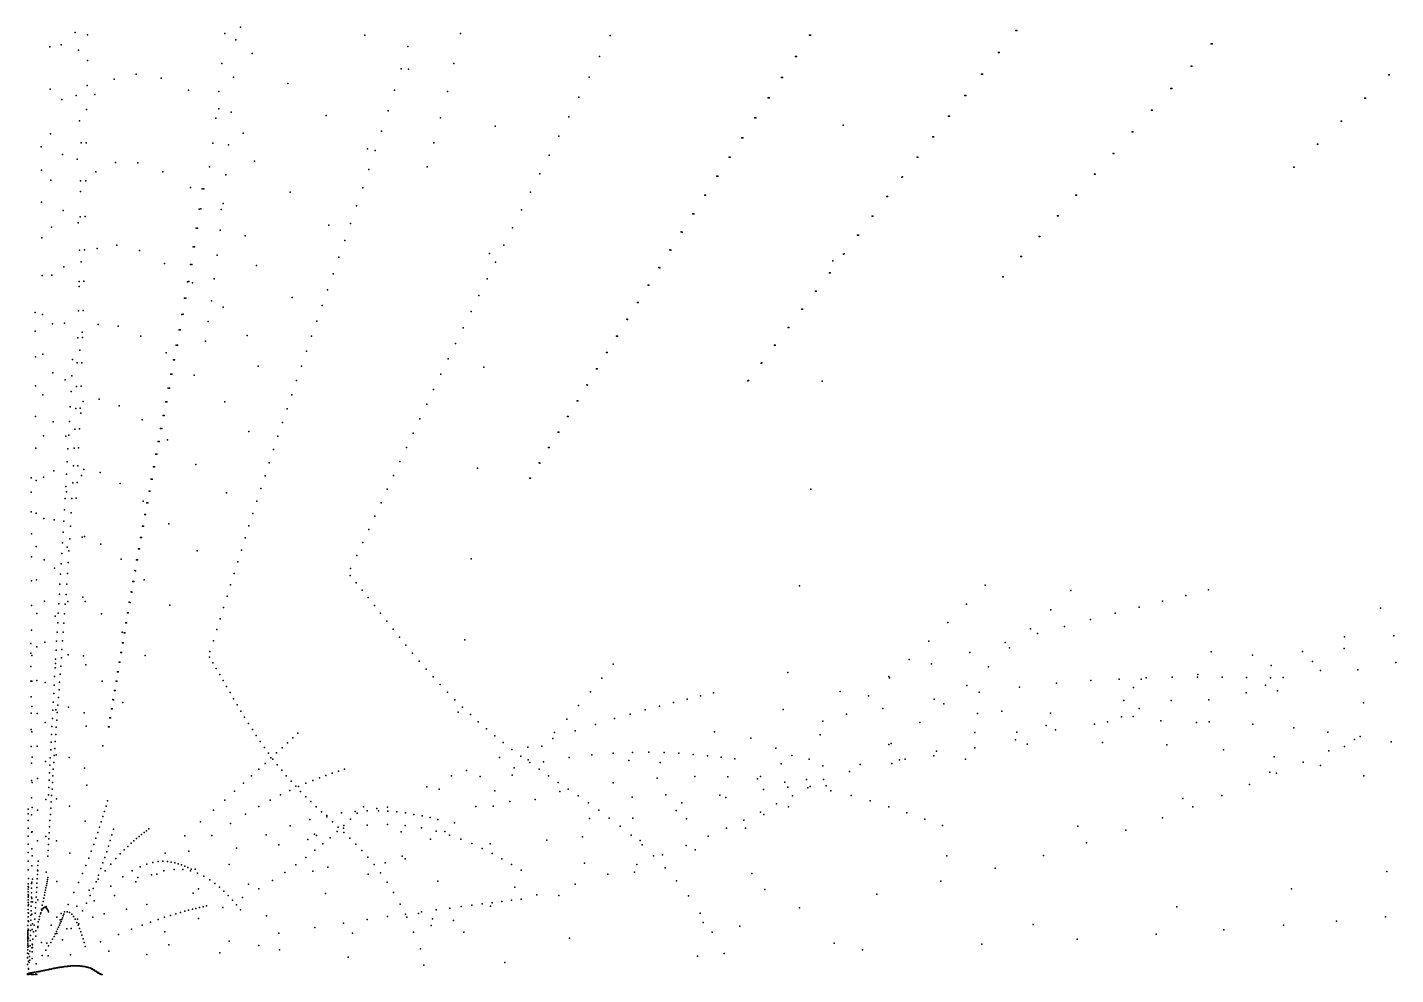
# Model space of a CAD drawing. Extents: x 0 to 4.6, y -1.66 to 1.66.
# Drawn here: x 0 to 0.1435, y 0 to 0.0994 of the extents above; entities that cross this region are included whole.
import ezdxf

# ---------------------------------------------------------------- set-up
doc = ezdxf.new("R2010")
doc.units = 0
doc.layers.get('0').update_dxf_attribs({"linetype": 'CONTINUOUS'})

msp = doc.modelspace()

# ---------------------------------------------------------------- linework, layer by layer
at = {"color": 2}
for p in [(0.02237, 0.09943, 12.756), (0.1037, 0.09908, 51.956), (0.10379, 0.09908, 51.956), (0.00503, 0.09888, 6.456), (0.00632, 0.09865, 21.156), (0.02071, 0.09878, 30.256), (0.02188, 0.09811, 26.056), (0.0354, 0.09859, 14.856), (0.04544, 0.09879, 30.256), (0.06114, 0.09857, 41.456), (0.08205, 0.0986, 47.056), (0.08216, 0.0986, 47.056), (0.1242, 0.0977, 56.856), (0.12428, 0.09771, 56.856), (0.00234, 0.09738, 2.956), (0.00355, 0.09758, 5.056), (0.00537, 0.09703, 7.856), (0.02357, 0.09668, 13.456), (0.03992, 0.09742, 35.856), (0.06003, 0.09637, 42.156), (0.08057, 0.09638, 47.756), (0.08067, 0.09637, 47.756), (0.10187, 0.09677, 52.656), (0.10196, 0.09677, 52.656), (0.0063, 0.09595, 21.856), (0.0204, 0.09563, 30.956), (0.03922, 0.09508, 36.556), (0.03998, 0.09503, 15.556), (0.04475, 0.09564, 30.956), (0.12207, 0.09535, 57.556), (0.12215, 0.09535, 57.556), (0.00626, 0.09333, 22.556), (0.0091, 0.09398, 9.956), (0.01142, 0.0945, 10.656), (0.01402, 0.09408, 11.356), (0.02164, 0.0942, 26.756), (0.02733, 0.09355, 14.156), (0.05894, 0.09421, 42.856), (0.07912, 0.09418, 48.456), (0.07922, 0.09418, 48.456), (0.1001, 0.09452, 53.356), (0.10019, 0.09452, 53.356), (0.14281, 0.09444, 61.756), (0.14286, 0.09445, 61.756), (0.00238, 0.09293, 3.656), (0.00363, 0.09187, 5.756), (0.00513, 0.09226, 7.156), (0.00708, 0.09239, 9.256), (0.01691, 0.09282, 12.056), (0.02008, 0.09268, 31.656), (0.03853, 0.09283, 37.256), (0.04406, 0.09269, 31.656), (0.05786, 0.09209, 43.556), (0.0777, 0.09204, 49.156), (0.0778, 0.09204, 49.156), (0.09835, 0.09229, 54.056), (0.09844, 0.09229, 54.056), (0.11997, 0.09301, 58.256), (0.12005, 0.09301, 58.256), (0.1403, 0.09199, 62.456), (0.14036, 0.092, 62.456), (0.00622, 0.09079, 23.256), (0.02009, 0.09086, 12.756), (0.02138, 0.09053, 27.456), (0.03784, 0.09065, 37.956), (0.11793, 0.09072, 58.956), (0.118, 0.09072, 58.956), (0.00547, 0.08962, 8.556), (0.01976, 0.08991, 32.356), (0.03136, 0.09017, 14.856), (0.04335, 0.08992, 32.356), (0.04908, 0.08907, 26.756), (0.0568, 0.09002, 44.256), (0.07632, 0.08993, 49.856), (0.07641, 0.08993, 49.856), (0.08559, 0.08917, 27.456), (0.09664, 0.09009, 54.756), (0.09673, 0.0901, 54.756), (0.13781, 0.08957, 63.156), (0.13787, 0.08957, 63.156), (0.00242, 0.08824, 4.356), (0.02263, 0.08833, 13.456), (0.03716, 0.08854, 38.656), (0.05577, 0.088, 44.956), (0.07495, 0.08784, 50.556), (0.07505, 0.08784, 50.556), (0.09498, 0.08794, 55.456), (0.09506, 0.08795, 55.456), (0.1159, 0.08845, 59.656), (0.11597, 0.08845, 59.656), (0.00146, 0.08688), (0.00146, 0.08688, 0.375), (0.00146, 0.08688, 0.75), (0.00146, 0.08688, 1.125), (0.00146, 0.08688, 1.5), (0.00564, 0.08729, 23.956), (0.00618, 0.0873, 23.956), (0.01944, 0.08728, 33.056), (0.0211, 0.08711, 28.156), (0.03567, 0.08667, 15.556), (0.03649, 0.0865, 39.356), (0.04265, 0.08729, 33.056), (0.1139, 0.0862, 60.356), (0.11397, 0.0862, 60.356), (0.13533, 0.08715, 63.856), (0.13538, 0.08716, 63.856), (0.0037, 0.08608, 6.456), (0.00523, 0.08558, 7.856), (0.00925, 0.08523, 10.656), (0.01159, 0.08519, 11.356), (0.01911, 0.08478, 33.756), (0.02381, 0.08537, 14.156), (0.04194, 0.08479, 33.756), (0.05475, 0.08601, 45.656), (0.07363, 0.08581, 51.256), (0.07373, 0.0858, 51.256), (0.09334, 0.08581, 56.156), (0.09342, 0.08581, 56.156), (0.13285, 0.08475, 64.556), (0.1329, 0.08476, 64.556), (0.00147, 0.08444, 2.256), (0.00247, 0.08339, 5.056), (0.00559, 0.0833, 24.656), (0.00613, 0.08331, 24.656), (0.00719, 0.08427, 9.956), (0.01421, 0.08427, 12.056), (0.02082, 0.08393, 28.856), (0.03583, 0.08451, 40.056), (0.05376, 0.08405, 46.356), (0.07233, 0.0838, 51.956), (0.07243, 0.08379, 51.956), (0.09173, 0.08371, 56.856), (0.09182, 0.08372, 56.856), (0.11194, 0.084, 61.056), (0.11201, 0.084, 61.056), (0.00557, 0.0822, 9.256), (0.01712, 0.0826, 12.756), (0.01835, 0.08246, 34.456), (0.0185, 0.08246, 34.456), (0.02757, 0.08211, 14.856), (0.03518, 0.08258, 40.756), (0.05279, 0.08214, 47.056), (0.0015, 0.08109, 2.956), (0.02053, 0.08094, 29.556), (0.03453, 0.08069, 41.456), (0.07106, 0.08181, 52.656), (0.07115, 0.0818, 52.656), (0.09016, 0.08166, 57.556), (0.09024, 0.08166, 57.556), (0.10999, 0.08181, 61.756), (0.11006, 0.08181, 61.756), (0.00377, 0.08022, 7.156), (0.00554, 0.07955, 25.356), (0.00607, 0.07957, 25.356), (0.01804, 0.08036, 35.156), (0.01818, 0.08037, 35.156), (0.02032, 0.08031, 13.456), (0.05184, 0.08026, 47.756), (0.06982, 0.07987, 53.356), (0.06991, 0.07986, 53.356), (0.08861, 0.07961, 58.256), (0.08869, 0.07962, 58.256), (0.10806, 0.07964, 62.456), (0.10813, 0.07964, 62.456), (0.00252, 0.07844, 5.756), (0.00532, 0.0789, 8.556), (0.01772, 0.07834, 35.856), (0.01786, 0.07835, 35.856), (0.02023, 0.07814, 30.256), (0.02286, 0.07754, 14.156), (0.03161, 0.07868, 15.556), (0.03391, 0.07885, 42.156), (0.0509, 0.0784, 48.456), (0.0686, 0.07795, 54.056), (0.06869, 0.07794, 54.056), (0.0871, 0.07761, 58.956), (0.08718, 0.07762, 58.956), (0.00152, 0.07734, 3.656), (0.00731, 0.07621, 10.656), (0.00939, 0.07658, 11.356), (0.01741, 0.07639, 36.556), (0.01755, 0.0764, 36.556), (0.03329, 0.07705, 42.856), (0.04999, 0.07658, 49.156), (0.10614, 0.07749, 63.156), (0.10621, 0.07749, 63.156), (0.00548, 0.07604, 26.056), (0.00566, 0.0748, 9.956), (0.006, 0.07606, 26.056), (0.01175, 0.07602, 12.056), (0.01439, 0.07465, 12.756), (0.01992, 0.0755, 30.956), (0.03268, 0.07529, 43.556), (0.04849, 0.0757, 27.456), (0.0491, 0.07479, 49.856), (0.06741, 0.07606, 54.756), (0.0675, 0.07605, 54.756), (0.0845, 0.07492, 28.156), (0.0856, 0.07563, 59.656), (0.08568, 0.07564, 59.656), (0.10423, 0.07536, 63.856), (0.10429, 0.07536, 63.856), (0.00155, 0.07338, 4.356), (0.00257, 0.07341, 6.456), (0.00384, 0.07429, 7.856), (0.0171, 0.07453, 37.256), (0.01724, 0.07453, 37.256), (0.02403, 0.07442, 14.856), (0.03208, 0.07357, 44.256), (0.06625, 0.07421, 55.456), (0.06634, 0.0742, 55.456), (0.08413, 0.07367, 60.356), (0.0842, 0.07367, 60.356), (0.10232, 0.07324, 64.556), (0.10238, 0.07324, 64.556), (0.00542, 0.07276, 26.756), (0.00542, 0.07222, 9.256), (0.00594, 0.07278, 26.756), (0.0168, 0.07273, 37.956), (0.01693, 0.07274, 37.956), (0.01732, 0.07262, 13.456), (0.01961, 0.07303, 31.656), (0.0315, 0.07188, 44.956), (0.04822, 0.07302, 50.556), (0.06511, 0.07237, 56.156), (0.06519, 0.07236, 56.156), (0.0165, 0.07099, 38.656), (0.01663, 0.07099, 38.656), (0.0193, 0.07073, 32.356), (0.02779, 0.07108, 15.556), (0.04737, 0.07129, 51.256), (0.06399, 0.07056, 56.856), (0.06407, 0.07055, 56.856), (0.08268, 0.07174, 61.056), (0.08275, 0.07175, 61.056), (0.00082, 0.06951), (0.00082, 0.06951, 0.375), (0.00082, 0.06951, 0.75), (0.00082, 0.06951, 1.125), (0.00082, 0.06951, 1.5), (0.00158, 0.06929, 5.056), (0.00535, 0.06968, 27.456), (0.00586, 0.06971, 27.456), (0.0162, 0.0693, 39.356), (0.01633, 0.06931, 39.356), (0.02053, 0.07005, 14.156), (0.03093, 0.07023, 45.656), (0.04654, 0.06959, 51.956), (0.08124, 0.06983, 61.756), (0.08131, 0.06983, 61.756), (0.00083, 0.06754, 2.256), (0.00262, 0.06832, 7.156), (0.00391, 0.06837, 8.556), (0.00742, 0.06824, 11.356), (0.00952, 0.06806, 12.056), (0.01591, 0.06767, 40.056), (0.01603, 0.06767, 40.056), (0.01898, 0.06855, 33.056), (0.03036, 0.06859, 46.356), (0.04572, 0.0679, 52.656), (0.06289, 0.06879, 57.556), (0.06297, 0.06878, 57.556), (0.07981, 0.06793, 62.456), (0.07988, 0.06794, 62.456), (0.00529, 0.06683, 28.156), (0.00575, 0.06744, 10.656), (0.00579, 0.06686, 28.156), (0.0119, 0.06702, 12.756), (0.01562, 0.06608, 40.756), (0.01574, 0.06608, 40.756), (0.01867, 0.06649, 33.756), (0.02307, 0.06709, 14.856), (0.02982, 0.067, 47.056), (0.04492, 0.06625, 53.356), (0.06181, 0.06703, 58.256), (0.06189, 0.06701, 58.256), (0.07839, 0.06606, 63.156), (0.07846, 0.06606, 63.156), (0.00084, 0.06483, 2.956), (0.00161, 0.06511, 5.756), (0.00551, 0.06555, 9.956), (0.01456, 0.06526, 13.456), (0.02928, 0.06543, 47.756), (0.04414, 0.06462, 54.056), (0.06075, 0.0653, 58.956), (0.06083, 0.06529, 58.956), (0.00267, 0.06317, 7.856), (0.00474, 0.06457, 34.456), (0.00522, 0.0642, 28.856), (0.00571, 0.06422, 28.856), (0.01533, 0.06453, 41.456), (0.01545, 0.06453, 41.456), (0.02421, 0.06386, 15.556), (0.02875, 0.06388, 48.456), (0.04787, 0.06376, 28.156), (0.05971, 0.06359, 59.656), (0.05979, 0.06358, 59.656), (0.07698, 0.06419, 63.856), (0.07705, 0.0642, 63.856), (0.00086, 0.06179, 3.656), (0.00398, 0.06244, 9.256), (0.00466, 0.06284, 35.156), (0.00514, 0.06173, 29.556), (0.00563, 0.06176, 29.556), (0.01505, 0.06302, 42.156), (0.01517, 0.06303, 42.156), (0.0175, 0.06292, 14.156), (0.02824, 0.06236, 49.156), (0.04337, 0.06301, 54.756), (0.05868, 0.0619, 60.356), (0.05876, 0.06188, 60.356), (0.07557, 0.06234, 64.556), (0.07564, 0.06235, 64.556), (0.08336, 0.06229, 28.856), (0.00164, 0.06086, 6.456), (0.00458, 0.06119, 35.856), (0.00752, 0.06039, 12.056), (0.01478, 0.06155, 42.856), (0.0149, 0.06155, 42.856), (0.02773, 0.06087, 49.856), (0.04262, 0.06143, 55.456), (0.0045, 0.0596, 36.556), (0.00507, 0.05942, 30.256), (0.00555, 0.05945, 30.256), (0.0056, 0.05893, 10.656), (0.00584, 0.06017, 11.356), (0.00964, 0.0597, 12.756), (0.01451, 0.06011, 43.556), (0.01462, 0.06011, 43.556), (0.02072, 0.06012, 14.856), (0.02724, 0.05939, 50.556), (0.04189, 0.05987, 56.156), (0.05767, 0.06024, 61.056), (0.05774, 0.06022, 61.056), (0.00087, 0.05858, 4.356), (0.00272, 0.05803, 8.556), (0.00442, 0.05807, 37.256), (0.01203, 0.05823, 13.456), (0.01424, 0.05869, 44.256), (0.01436, 0.0587, 44.256), (0.02676, 0.05795, 51.256), (0.04117, 0.05833, 56.856), (0.05667, 0.05858, 61.756), (0.05674, 0.05857, 61.756), (0.00168, 0.05656, 7.156), (0.00405, 0.05653, 9.956), (0.00434, 0.05661, 37.956), (0.00499, 0.05726, 30.956), (0.00547, 0.05729, 30.956), (0.01398, 0.05731, 44.956), (0.0141, 0.05731, 44.956), (0.01471, 0.05613, 14.156), (0.02325, 0.05702, 15.556), (0.02628, 0.05652, 51.956), (0.04046, 0.05682, 57.556), (0.05567, 0.05695, 62.456), (0.05574, 0.05693, 62.456), (0.00089, 0.05526, 5.056), (0.00426, 0.0552, 38.656), (0.00491, 0.05525, 31.656), (0.00538, 0.05528, 31.656), (0.01348, 0.05462, 46.356), (0.01359, 0.05462, 46.356), (0.01373, 0.05595, 45.656), (0.01384, 0.05595, 45.656), (0.02582, 0.05511, 52.656), (0.03977, 0.05532, 58.256), (0.05468, 0.05533, 63.156), (0.05475, 0.05532, 63.156), (0.00419, 0.05384, 39.356), (0.00483, 0.05339, 32.356), (0.00529, 0.05342, 32.356), (0.01324, 0.05331, 47.056), (0.01334, 0.05331, 47.056), (0.01766, 0.05353, 14.856), (0.02537, 0.05373, 53.356), (0.03909, 0.05385, 58.956), (0.04723, 0.05317, 28.856), (0.0537, 0.05372, 63.856), (0.05377, 0.0537, 63.856), (0.0004, 0.05214), (0.0004, 0.05214, 0.375), (0.0004, 0.05214, 0.75), (0.0004, 0.05214, 1.125), (0.0004, 0.05214, 1.5), (0.00091, 0.05188, 5.756), (0.00171, 0.05222, 7.856), (0.00276, 0.05288, 9.256), (0.00411, 0.05252, 40.056), (0.00568, 0.05238, 11.356), (0.00592, 0.05301, 12.056), (0.00762, 0.05269, 12.756), (0.013, 0.05202, 47.756), (0.0131, 0.05202, 47.756), (0.02493, 0.05237, 54.056), (0.03842, 0.05239, 59.656), (0.05271, 0.05212, 64.556), (0.05278, 0.05211, 64.556), (0.0004, 0.05064, 2.256), (0.00404, 0.05124, 40.756), (0.00411, 0.05067, 10.656), (0.00476, 0.05163, 33.056), (0.00521, 0.05166, 33.056), (0.00975, 0.05154, 13.456), (0.01276, 0.05075, 48.456), (0.01286, 0.05075, 48.456), (0.02088, 0.05056, 15.556), (0.0245, 0.05102, 54.756), (0.03775, 0.05095, 60.356), (0.08219, 0.05095, 29.556), (0.00396, 0.04999, 41.456), (0.00468, 0.04997, 33.756), (0.00512, 0.05, 33.756), (0.01216, 0.0497, 14.156), (0.01254, 0.04951, 49.156), (0.01264, 0.04951, 49.156), (0.02407, 0.0497, 55.456), (0.0371, 0.04953, 61.056), (0.00041, 0.04858, 2.956), (0.00092, 0.04844, 6.456), (0.00174, 0.04788, 8.556), (0.00281, 0.04775, 9.956), (0.00382, 0.0476, 42.856), (0.00389, 0.04878, 42.156), (0.0046, 0.04846, 34.456), (0.01231, 0.04828, 49.856), (0.01241, 0.04828, 49.856), (0.02366, 0.04839, 56.156), (0.03646, 0.04812, 61.756), (0.00042, 0.04627, 3.656), (0.00375, 0.04644, 43.556), (0.00452, 0.04707, 35.156), (0.00576, 0.04593, 12.056), (0.00599, 0.046, 12.756), (0.01209, 0.04706, 50.556), (0.01219, 0.04706, 50.556), (0.01484, 0.0473, 14.856), (0.02325, 0.0471, 56.856), (0.03582, 0.04673, 62.456), (0.00094, 0.04495, 7.156), (0.00368, 0.04531, 44.256), (0.00417, 0.04486, 11.356), (0.00444, 0.04574, 35.856), (0.0077, 0.04518, 13.456), (0.01167, 0.0447, 51.956), (0.01176, 0.0447, 51.956), (0.01188, 0.04588, 51.256), (0.01197, 0.04588, 51.256), (0.02246, 0.04457, 58.256), (0.02285, 0.04583, 57.556), (0.03518, 0.04535, 63.156), (0.00042, 0.04384, 4.356), (0.00177, 0.04353, 9.256), (0.00355, 0.04311, 45.656), (0.00361, 0.0442, 44.956), (0.00428, 0.04326, 37.256), (0.00436, 0.04447, 36.556), (0.00985, 0.04361, 14.156), (0.01146, 0.04354, 52.656), (0.01155, 0.04354, 52.656), (0.0178, 0.04448, 15.556), (0.02208, 0.04334, 58.956), (0.03455, 0.04398, 63.856), (0.04656, 0.04366, 29.556), (0.00286, 0.04266, 10.656), (0.00348, 0.04203, 46.356), (0.00421, 0.0421, 37.956), (0.01126, 0.04241, 53.356), (0.01135, 0.0424, 53.356), (0.0217, 0.04212, 59.656), (0.03386, 0.04189, 64.556), (0.03391, 0.04262, 64.556), (0.00043, 0.04132, 5.056), (0.00096, 0.04143, 7.856), (0.00342, 0.04098, 47.056), (0.00413, 0.04099, 38.656), (0.01107, 0.04128, 54.056), (0.01116, 0.04127, 54.056), (0.01227, 0.04144, 14.856), (0.02132, 0.0409, 60.356), (0.0345, 0.04114, 63.856), (0.03513, 0.04035, 63.156), (0.08099, 0.0408, 30.256), (0.10046, 0.04088, 65.256), (0.10947, 0.04031, 65.256), (0.1239, 0.04039, 65.256), (0.0018, 0.0392, 9.956), (0.0033, 0.03893, 48.456), (0.00336, 0.03995, 47.756), (0.00398, 0.03888, 40.056), (0.00406, 0.03991, 39.356), (0.00423, 0.03915, 12.056), (0.00583, 0.03962, 12.756), (0.00606, 0.03915, 13.456), (0.01069, 0.03908, 55.456), (0.01077, 0.03907, 55.456), (0.01088, 0.04017, 54.756), (0.01096, 0.04016, 54.756), (0.01496, 0.03879, 15.556), (0.02096, 0.03972, 61.056), (0.03576, 0.03957, 62.456), (0.0364, 0.03876, 61.756), (0.09853, 0.0389, 65.956), (0.11909, 0.0392, 66.656), (0.12151, 0.0398, 65.956), (0.00044, 0.03875, 5.756), (0.00098, 0.03792, 8.556), (0.0029, 0.03762, 11.356), (0.00324, 0.03793, 49.156), (0.00391, 0.03788, 40.756), (0.00778, 0.03788, 14.156), (0.0105, 0.03799, 56.156), (0.01059, 0.03799, 56.156), (0.02023, 0.03736, 62.456), (0.02059, 0.03853, 61.756), (0.03705, 0.03793, 61.056), (0.10736, 0.03829, 65.956), (0.11411, 0.03794, 68.056), (0.11663, 0.03858, 67.356), (0.14194, 0.03845, 75.756), (0.00045, 0.03614, 6.456), (0.00313, 0.03596, 50.556), (0.00318, 0.03694, 49.856), (0.00377, 0.03596, 42.156), (0.00384, 0.0369, 41.456), (0.00994, 0.03594, 14.856), (0.01032, 0.03693, 56.856), (0.0104, 0.03692, 56.856), (0.01987, 0.03621, 63.156), (0.0377, 0.0371, 60.356), (0.03836, 0.03627, 59.656), (0.09657, 0.03695, 66.656), (0.10523, 0.03628, 66.656), (0.10881, 0.03655, 69.456), (0.11152, 0.03727, 68.756), (0.00036, 0.03476), (0.00036, 0.03476, 0.375), (0.00036, 0.03476, 0.75), (0.00036, 0.03476, 1.125), (0.00036, 0.03476, 1.5), (0.00183, 0.0349, 10.656), (0.00307, 0.035, 51.256), (0.0037, 0.03504, 42.856), (0.00997, 0.03484, 58.256), (0.01005, 0.03483, 58.256), (0.01015, 0.03588, 57.556), (0.01023, 0.03587, 57.556), (0.01951, 0.03505, 63.856), (0.03903, 0.03543, 58.956), (0.03971, 0.03459, 58.256), (0.04588, 0.03514, 30.256), (0.09457, 0.03501, 67.356), (0.10256, 0.03485, 70.956), (0.10598, 0.03579, 70.156), (0.13818, 0.03547, 74.156), (0.14336, 0.03557, 76.556), (0.00037, 0.03375, 2.256), (0.00046, 0.03349, 7.156), (0.001, 0.0344, 9.256), (0.00296, 0.03311, 52.656), (0.00302, 0.03405, 51.956), (0.00357, 0.03325, 44.256), (0.00363, 0.03413, 43.556), (0.00429, 0.03355, 12.756), (0.0059, 0.03345, 13.456), (0.0098, 0.03382, 58.956), (0.00988, 0.03381, 58.956), (0.01236, 0.03349, 15.556), (0.0191, 0.03331, 64.556), (0.01915, 0.03391, 64.556), (0.0404, 0.03374, 57.556), (0.09252, 0.03308, 68.056), (0.09888, 0.0338, 71.756), (0.10304, 0.0343, 67.356), (0.1242, 0.03389, 76.556), (0.12851, 0.03354, 74.956), (0.13375, 0.03391, 76.556), (0.13815, 0.03423, 77.356), (0.00037, 0.03236, 2.956), (0.00291, 0.03219, 53.356), (0.00294, 0.03266, 12.056), (0.0035, 0.03239, 44.956), (0.00613, 0.0325, 14.156), (0.00947, 0.0318, 60.356), (0.00954, 0.03179, 60.356), (0.00963, 0.0328, 59.656), (0.00971, 0.0328, 59.656), (0.01946, 0.03274, 63.856), (0.01982, 0.03213, 63.156), (0.04111, 0.03291, 56.856), (0.04182, 0.03208, 56.156), (0.06144, 0.03258, 65.256), (0.07976, 0.03173, 30.956), (0.09485, 0.03263, 72.556), (0.10082, 0.03232, 68.056), (0.13048, 0.03244, 77.356), (0.1348, 0.03286, 77.356), (0.13565, 0.03193, 78.156), (0.13956, 0.03198, 78.156), (0.14354, 0.03277, 78.156), (0.00038, 0.0308, 3.656), (0.00047, 0.03082, 7.856), (0.00101, 0.03089, 9.956), (0.00186, 0.03065, 11.356), (0.00281, 0.03038, 54.756), (0.00286, 0.03128, 54.056), (0.00338, 0.0307, 46.356), (0.00344, 0.03154, 45.656), (0.00785, 0.03082, 14.856), (0.0093, 0.03082, 61.056), (0.00938, 0.03081, 61.056), (0.02018, 0.03152, 62.456), (0.02054, 0.03089, 61.756), (0.0209, 0.03025, 61.056), (0.04256, 0.03125, 55.456), (0.04331, 0.03045, 54.756), (0.06025, 0.03113, 65.956), (0.09037, 0.03129, 73.356), (0.09043, 0.03116, 68.756), (0.09854, 0.03036, 68.756), (0.10407, 0.03018, 71.756), (0.10795, 0.03058, 70.956), (0.11155, 0.03086, 70.156), (0.11452, 0.03103, 69.456), (0.11683, 0.03102, 75.756), (0.11738, 0.03115, 68.756), (0.1201, 0.03121, 68.056), (0.12275, 0.03124, 67.356), (0.12277, 0.03149, 77.356), (0.12535, 0.03123, 66.656), (0.12789, 0.0312, 65.956), (0.12988, 0.03038, 78.156), (0.1304, 0.03114, 65.256), (0.13175, 0.03118, 78.156), (0.00039, 0.02916, 4.356), (0.00276, 0.0295, 55.456), (0.00326, 0.02908, 47.756), (0.00332, 0.02988, 47.056), (0.00898, 0.02887, 62.456), (0.00905, 0.02886, 62.456), (0.00914, 0.02983, 61.756), (0.00921, 0.02983, 61.756), (0.02127, 0.02961, 60.356), (0.02164, 0.02896, 59.656), (0.04407, 0.02964, 54.056), (0.04485, 0.02884, 53.356), (0.05906, 0.02969, 66.656), (0.0692, 0.02892, 66.656), (0.0706, 0.02926, 65.956), (0.07199, 0.02958, 65.256), (0.08526, 0.02971, 74.156), (0.08823, 0.02925, 69.456), (0.09512, 0.02892, 73.356), (0.09984, 0.02965, 72.556), (0.11503, 0.02878, 77.356), (0.11603, 0.03013, 77.356), (0.12, 0.02876, 78.156), (0.12395, 0.02884, 78.156), (0.12786, 0.02957, 78.156), (0.13116, 0.02978, 75.756), (0.0004, 0.02746, 5.056), (0.00048, 0.02815, 8.556), (0.00103, 0.02741, 10.656), (0.00267, 0.02775, 56.856), (0.00271, 0.02861, 56.156), (0.00298, 0.02781, 12.756), (0.00314, 0.0275, 49.156), (0.0032, 0.02828, 48.456), (0.00433, 0.02809, 13.456), (0.00596, 0.02747, 14.156), (0.00882, 0.02791, 63.156), (0.00889, 0.0279, 63.156), (0.01002, 0.02857, 15.556), (0.02202, 0.02831, 58.956), (0.0224, 0.02767, 58.256), (0.04519, 0.02754, 30.956), (0.04565, 0.02807, 52.656), (0.04647, 0.02729, 51.956), (0.05783, 0.02825, 67.356), (0.06322, 0.02735, 69.456), (0.0648, 0.02779, 68.756), (0.0663, 0.02819, 68.056), (0.06777, 0.02856, 67.356), (0.07929, 0.02782, 74.956), (0.08593, 0.02734, 70.156), (0.08974, 0.02794, 74.156), (0.09614, 0.02841, 69.456), (0.09966, 0.02742, 77.356), (0.10223, 0.02764, 76.556), (0.10732, 0.02743, 77.356), (0.11662, 0.02794, 78.156), (0.14017, 0.02853, 75.756), (0.00188, 0.02647, 12.056), (0.00258, 0.02605, 58.256), (0.00262, 0.0269, 57.556), (0.00303, 0.02596, 50.556), (0.00308, 0.02672, 49.856), (0.00618, 0.02607, 14.856), (0.0085, 0.02601, 64.556), (0.00857, 0.026, 64.556), (0.00866, 0.02696, 63.856), (0.00873, 0.02695, 63.856), (0.02279, 0.02701, 57.556), (0.02319, 0.02637, 56.856), (0.0473, 0.02654, 51.256), (0.05658, 0.02682, 68.056), (0.05959, 0.02627, 70.956), (0.06158, 0.02687, 70.156), (0.08346, 0.02662, 74.956), (0.09364, 0.02646, 70.156), (0.10689, 0.02616, 74.156), (0.11196, 0.02629, 78.156), (0.1133, 0.02654, 73.356), (0.11477, 0.02706, 76.556), (0.11601, 0.02711, 78.156), (0.11892, 0.02664, 72.556), (0.12265, 0.02648, 76.556), (0.12396, 0.02654, 71.756), (0.12857, 0.02628, 70.956), (0.13286, 0.02589, 70.156), (0.0004, 0.02573, 5.756), (0.00048, 0.02548, 9.256), (0.00253, 0.02522, 58.956), (0.00292, 0.02446, 51.956), (0.00298, 0.0252, 51.256), (0.0236, 0.02573, 56.156), (0.02401, 0.02509, 55.456), (0.02443, 0.02447, 54.756), (0.02784, 0.02485, 65.956), (0.02839, 0.02535, 65.256), (0.04815, 0.02579, 50.556), (0.04903, 0.02505, 49.856), (0.05512, 0.0248, 72.556), (0.0553, 0.0254, 68.756), (0.05745, 0.02559, 71.756), (0.07209, 0.02547, 75.756), (0.07588, 0.02481, 75.756), (0.08316, 0.02516, 70.956), (0.09941, 0.02541, 74.956), (0.10366, 0.02463, 78.156), (0.1038, 0.02546, 78.156), (0.10784, 0.02569, 78.156), (0.13641, 0.02546, 69.456), (0.13921, 0.02469, 65.256), (0.13981, 0.02498, 68.756), (0.14305, 0.02443, 68.056), (0.00041, 0.02396, 6.456), (0.00104, 0.02397, 11.356), (0.00245, 0.02358, 60.356), (0.00249, 0.02439, 59.656), (0.00282, 0.023, 53.356), (0.00287, 0.02372, 52.656), (0.00301, 0.02307, 13.456), (0.00792, 0.02403, 15.556), (0.02486, 0.02384, 54.056), (0.0253, 0.02323, 53.356), (0.02615, 0.02328, 68.056), (0.02672, 0.02382, 67.356), (0.02729, 0.02434, 66.656), (0.04992, 0.02435, 49.156), (0.05082, 0.02363, 48.456), (0.05251, 0.02388, 73.356), (0.05396, 0.02398, 69.456), (0.05923, 0.02308, 71.756), (0.06144, 0.02325, 70.956), (0.06348, 0.02333, 70.156), (0.06518, 0.02334, 69.456), (0.06681, 0.02331, 68.756), (0.06835, 0.02323, 68.056), (0.06986, 0.02312, 67.356), (0.07134, 0.02298, 66.656), (0.07852, 0.02377, 31.656), (0.08018, 0.02299, 71.756), (0.09038, 0.02414, 75.756), (0.09062, 0.02425, 70.956), (0.09508, 0.02297, 78.156), (0.09537, 0.02347, 75.756), (0.09941, 0.0238, 78.156), (0.10489, 0.0242, 74.956), (0.11279, 0.02436, 74.156), (0.11955, 0.02413, 73.356), (0.12548, 0.02361, 72.556), (0.13653, 0.02349, 65.956), (0.13816, 0.02394, 73.356), (0.00042, 0.02218, 7.156), (0.00049, 0.02281, 9.956), (0.0019, 0.02238, 12.756), (0.00236, 0.02197, 61.756), (0.0024, 0.02277, 61.056), (0.00272, 0.02157, 54.756), (0.00277, 0.02228, 54.056), (0.00438, 0.02279, 14.156), (0.00601, 0.02168, 14.856), (0.02428, 0.02158, 70.156), (0.02493, 0.02217, 69.456), (0.02555, 0.02274, 68.756), (0.02575, 0.02263, 52.656), (0.02621, 0.02203, 51.956), (0.03328, 0.02158, 65.256), (0.04954, 0.02278, 74.156), (0.05108, 0.0217, 74.156), (0.05176, 0.02293, 47.756), (0.05255, 0.02256, 70.156), (0.05271, 0.02225, 47.056), (0.05368, 0.02155, 46.356), (0.05414, 0.02235, 73.356), (0.05682, 0.02279, 72.556), (0.06308, 0.02246, 76.556), (0.06639, 0.02228, 76.556), (0.07279, 0.02282, 65.956), (0.07422, 0.02264, 65.256), (0.07908, 0.02211, 76.556), (0.08203, 0.02263, 77.356), (0.08345, 0.02193, 76.556), (0.08736, 0.02204, 71.756), (0.0907, 0.02215, 78.156), (0.0915, 0.02253, 78.156), (0.09209, 0.02263, 77.356), (0.09842, 0.02263, 77.356), (0.1308, 0.02286, 71.756), (0.13382, 0.0223, 66.656), (0.13567, 0.02194, 70.956), (0.00043, 0.02037, 7.856), (0.0005, 0.02017, 10.656), (0.00106, 0.02058, 12.056), (0.00228, 0.02041, 63.156), (0.00232, 0.02118, 62.456), (0.00263, 0.02017, 56.156), (0.00268, 0.02087, 55.456), (0.0235, 0.02086, 70.956), (0.02669, 0.02145, 51.256), (0.02716, 0.02088, 50.556), (0.02766, 0.02031, 49.856), (0.02995, 0.02039, 68.756), (0.03065, 0.02065, 68.056), (0.03132, 0.02091, 67.356), (0.03199, 0.02114, 66.656), (0.03264, 0.02137, 65.956), (0.04449, 0.02086, 31.656), (0.04607, 0.02142, 74.956), (0.0475, 0.02078, 74.956), (0.05086, 0.02093, 70.956), (0.05467, 0.02087, 45.656), (0.05569, 0.02018, 44.956), (0.06144, 0.02014, 74.956), (0.06606, 0.02062, 74.156), (0.07002, 0.0208, 73.356), (0.07349, 0.02076, 72.556), (0.07661, 0.02055, 71.756), (0.07691, 0.0208, 72.556), (0.07946, 0.02021, 70.956), (0.08175, 0.02049, 78.156), (0.0835, 0.02048, 65.256), (0.08625, 0.02132, 78.156), (0.13035, 0.02126, 74.156), (0.13104, 0.02113, 67.356), (0.14019, 0.02088, 70.156), (0.0022, 0.01886, 64.556), (0.00224, 0.01963, 63.856), (0.00254, 0.01881, 57.556), (0.00259, 0.01948, 56.856), (0.00623, 0.01988, 15.556), (0.02173, 0.01926, 72.556), (0.02266, 0.02009, 71.756), (0.02656, 0.01886, 71.756), (0.02755, 0.01934, 70.956), (0.02816, 0.01977, 49.156), (0.02846, 0.01976, 70.156), (0.02867, 0.01922, 48.456), (0.0292, 0.01868, 47.756), (0.02922, 0.02009, 69.456), (0.04189, 0.0197, 75.756), (0.04319, 0.01946, 75.756), (0.04903, 0.01929, 71.756), (0.05586, 0.01922, 75.756), (0.05672, 0.01948, 44.256), (0.05777, 0.01876, 43.556), (0.06696, 0.01886, 77.356), (0.07264, 0.01885, 78.156), (0.07721, 0.01942, 78.156), (0.07976, 0.01967, 78.156), (0.08027, 0.01877, 66.656), (0.08189, 0.01962, 65.956), (0.08211, 0.01976, 70.156), (0.08381, 0.01983, 72.556), (0.0843, 0.0193, 69.456), (0.08641, 0.0188, 68.756), (0.12531, 0.01879, 68.756), (0.12821, 0.01995, 68.056), (0.00009, 0.01738), (0.00009, 0.01738, 0.375), (0.00009, 0.01738, 0.75), (0.00009, 0.01738, 1.125), (0.00009, 0.01738, 1.5), (0.00043, 0.01857, 8.556), (0.00051, 0.01756, 11.356), (0.00107, 0.01726, 12.756), (0.00193, 0.01838, 13.456), (0.00246, 0.01747, 58.956), (0.0025, 0.01814, 58.256), (0.00304, 0.01847, 14.156), (0.00442, 0.01767, 14.856), (0.00825, 0.01769, 65.956), (0.00841, 0.01824, 65.256), (0.01954, 0.01728, 74.156), (0.02071, 0.01833, 73.356), (0.02427, 0.01765, 73.356), (0.02548, 0.01831, 72.556), (0.02974, 0.01816, 47.056), (0.03028, 0.01763, 46.356), (0.03527, 0.01762, 65.256), (0.03665, 0.01745, 76.556), (0.03779, 0.01757, 76.556), (0.04704, 0.01764, 72.556), (0.04888, 0.01769, 76.556), (0.05062, 0.01817, 77.356), (0.05328, 0.0184, 77.356), (0.05885, 0.01802, 42.856), (0.05994, 0.01725, 42.156), (0.06346, 0.01863, 77.356), (0.06866, 0.01803, 78.156), (0.07328, 0.0186, 73.356), (0.0786, 0.01792, 67.356), (0.07985, 0.01761, 73.356), (0.08841, 0.01823, 68.056), (0.09036, 0.01763, 67.356), (0.12122, 0.01848, 74.956), (0.12226, 0.01763, 69.456), (0.00009, 0.01687, 2.256), (0.00009, 0.01617, 2.956), (0.00044, 0.01677, 9.256), (0.00237, 0.01617, 60.356), (0.00241, 0.01682, 59.656), (0.00606, 0.01612, 15.556), (0.00775, 0.01604, 68.056), (0.00792, 0.0166, 67.356), (0.00808, 0.01714, 66.656), (0.01817, 0.01605, 74.956), (0.0213, 0.01587, 74.956), (0.0229, 0.01686, 74.156), (0.02964, 0.01627, 74.156), (0.03084, 0.0171, 45.656), (0.03141, 0.0167, 73.356), (0.03142, 0.01657, 44.956), (0.032, 0.01604, 44.256), (0.03297, 0.01698, 72.556), (0.03391, 0.01631, 66.656), (0.03437, 0.01714, 71.756), (0.03459, 0.01696, 65.956), (0.03565, 0.01721, 70.956), (0.03684, 0.01721, 70.156), (0.03782, 0.01716, 69.456), (0.03877, 0.01708, 68.756), (0.03967, 0.01697, 68.056), (0.04054, 0.01682, 67.356), (0.0414, 0.01667, 66.656), (0.04224, 0.01649, 65.956), (0.04307, 0.01629, 65.256), (0.04481, 0.01595, 73.356), (0.05897, 0.0164, 78.156), (0.06105, 0.01644, 41.456), (0.0635, 0.01641, 78.156), (0.06807, 0.01722, 78.156), (0.06914, 0.01636, 74.156), (0.07516, 0.01623, 68.756), (0.0769, 0.01707, 68.056), (0.07727, 0.0168, 32.356), (0.09227, 0.01699, 66.656), (0.09415, 0.01633, 65.956), (0.11908, 0.01647, 70.156), (0.0001, 0.01538, 3.656), (0.0001, 0.01455, 4.356), (0.00045, 0.01497, 9.956), (0.00051, 0.01499, 12.056), (0.00195, 0.0145, 14.156), (0.00229, 0.0149, 61.756), (0.00233, 0.01553, 61.056), (0.00739, 0.01492, 69.456), (0.00757, 0.01549, 68.756), (0.00885, 0.01467, 65.956), (0.00903, 0.01527, 65.256), (0.01173, 0.01451, 68.056), (0.01199, 0.01472, 67.356), (0.01224, 0.01492, 66.656), (0.01249, 0.01511, 65.956), (0.01273, 0.0153, 65.256), (0.01652, 0.01458, 75.756), (0.01936, 0.01462, 75.756), (0.02506, 0.01467, 75.756), (0.02756, 0.01562, 74.956), (0.03013, 0.01474, 75.756), (0.03032, 0.01459, 77.356), (0.03175, 0.01437, 68.756), (0.03249, 0.01502, 68.056), (0.03259, 0.01549, 43.556), (0.03315, 0.01537, 74.956), (0.0332, 0.01567, 67.356), (0.0332, 0.01493, 42.856), (0.03564, 0.01568, 74.156), (0.03778, 0.01575, 73.356), (0.03922, 0.01498, 77.356), (0.03965, 0.01564, 72.556), (0.04133, 0.01541, 71.756), (0.04287, 0.01507, 70.956), (0.04378, 0.01501, 32.356), (0.0443, 0.01464, 70.156), (0.05823, 0.01446, 78.156), (0.06219, 0.01557, 40.756), (0.06334, 0.01463, 40.056), (0.07143, 0.01453, 70.156), (0.07333, 0.01538, 69.456), (0.07534, 0.01537, 74.156), (0.09599, 0.01564, 65.256), (0.11021, 0.01557, 75.756), (0.11524, 0.01515, 70.956), (0.0001, 0.01369, 5.056), (0.00046, 0.01319, 10.656), (0.00108, 0.01403, 13.456), (0.00217, 0.01303, 63.856), (0.00221, 0.01365, 63.156), (0.00225, 0.01427, 62.456), (0.00307, 0.01403, 14.856), (0.00671, 0.01297, 71.756), (0.00696, 0.01367, 70.956), (0.00719, 0.01434, 70.156), (0.0085, 0.01349, 67.356), (0.00868, 0.01408, 66.656), (0.01016, 0.01309, 71.756), (0.01054, 0.01346, 70.956), (0.01089, 0.01379, 70.156), (0.01118, 0.01405, 69.456), (0.01146, 0.01429, 68.756), (0.01694, 0.01297, 76.556), (0.02193, 0.01329, 76.556), (0.02637, 0.01361, 76.556), (0.02941, 0.01419, 77.356), (0.03017, 0.01306, 70.156), (0.03098, 0.01372, 69.456), (0.03382, 0.01433, 42.156), (0.03444, 0.01371, 41.456), (0.03508, 0.01304, 40.756), (0.04228, 0.01423, 74.156), (0.04548, 0.01422, 69.456), (0.04662, 0.01376, 68.756), (0.0477, 0.01325, 68.056), (0.04854, 0.01374, 78.156), (0.05449, 0.0141, 78.156), (0.06429, 0.01407, 74.956), (0.06451, 0.01362, 39.356), (0.06912, 0.01355, 70.956), (0.07006, 0.01309, 74.956), (0.1111, 0.01383, 71.756), (0.0001, 0.01281, 5.756), (0.0001, 0.01192, 6.456), (0.00052, 0.01247, 12.756), (0.00112, 0.01191, 65.256), (0.00213, 0.01243, 64.556), (0.00445, 0.01275, 15.556), (0.00644, 0.01223, 72.556), (0.00793, 0.01172, 69.456), (0.00813, 0.01231, 68.756), (0.00832, 0.0129, 68.056), (0.00876, 0.01161, 74.156), (0.00929, 0.01219, 73.356), (0.00975, 0.01268, 72.556), (0.01253, 0.01161, 73.356), (0.01315, 0.01178, 72.556), (0.01371, 0.01187, 71.756), (0.01422, 0.0119, 70.956), (0.01445, 0.01274, 76.556), (0.01469, 0.01187, 70.156), (0.01509, 0.01182, 69.456), (0.01546, 0.01174, 68.756), (0.01582, 0.01164, 68.056), (0.01617, 0.01152, 67.356), (0.02116, 0.01157, 77.356), (0.02815, 0.01152, 71.756), (0.0292, 0.01229, 70.956), (0.03573, 0.01232, 40.056), (0.03639, 0.01155, 39.356), (0.03755, 0.01172, 78.156), (0.03932, 0.01243, 74.956), (0.03962, 0.01215, 78.156), (0.04875, 0.01271, 67.356), (0.04978, 0.01215, 66.656), (0.05079, 0.01156, 65.956), (0.05846, 0.01169, 75.756), (0.06393, 0.01157, 72.556), (0.06569, 0.01248, 38.656), (0.06664, 0.01257, 71.756), (0.09644, 0.01246, 76.556), (0.10658, 0.01251, 72.556), (0.0001, 0.01101, 7.156), (0.00011, 0.0101, 7.856), (0.00046, 0.01142, 11.356), (0.00103, 0.01005, 68.056), (0.00106, 0.01051, 67.356), (0.00108, 0.01098, 66.656), (0.0011, 0.01144, 65.956), (0.0011, 0.01089, 14.156), (0.00196, 0.01076, 14.856), (0.00216, 0.01021, 65.256), (0.00579, 0.01061, 74.156), (0.00613, 0.01145, 73.356), (0.00747, 0.01044, 70.956), (0.00772, 0.01113, 70.156), (0.00815, 0.0109, 74.956), (0.01, 0.01025, 75.756), (0.01099, 0.01089, 74.956), (0.0116, 0.01021, 77.356), (0.01182, 0.01132, 74.156), (0.01302, 0.01049, 75.756), (0.01359, 0.01056, 77.356), (0.01432, 0.01088, 74.956), (0.0154, 0.01104, 74.156), (0.01632, 0.01102, 73.356), (0.01651, 0.01139, 66.656), (0.01685, 0.01124, 65.956), (0.01713, 0.01088, 72.556), (0.01718, 0.01108, 65.256), (0.0176, 0.01107, 77.356), (0.01786, 0.01064, 71.756), (0.01852, 0.01032, 70.956), (0.02701, 0.01072, 72.556), (0.02995, 0.01087, 78.156), (0.03152, 0.01129, 78.156), (0.03575, 0.01054, 75.756), (0.03706, 0.01067, 38.656), (0.05179, 0.01095, 65.256), (0.06091, 0.01054, 73.356), (0.0637, 0.01075, 75.756), (0.06689, 0.01122, 37.956), (0.07601, 0.0106, 33.056), (0.10154, 0.01117, 73.356), (0.1426, 0.01084, 74.156), (0.00009, 0.00898, 66.656), (0.00009, 0.0087, 67.356), (0.0001, 0.00953, 65.256), (0.0001, 0.00926, 65.956), (0.00011, 0.00919, 8.556), (0.00044, 0.00908, 65.956), (0.00045, 0.00957, 65.256), (0.00047, 0.00969, 12.056), (0.00053, 0.01002, 13.456), (0.00096, 0.00866, 70.156), (0.00099, 0.00913, 69.456), (0.00101, 0.00959, 68.756), (0.00184, 0.00863, 70.156), (0.00189, 0.00888, 69.456), (0.00194, 0.00912, 68.756), (0.00199, 0.00934, 68.056), (0.00203, 0.00957, 67.356), (0.00207, 0.00979, 66.656), (0.00211, 0.01, 65.956), (0.00309, 0.00976, 15.556), (0.00489, 0.00862, 75.756), (0.00538, 0.00968, 74.956), (0.00648, 0.00886, 76.556), (0.00691, 0.00903, 72.556), (0.00721, 0.00974, 71.756), (0.00741, 0.01001, 75.756), (0.00875, 0.00929, 76.556), (0.01139, 0.00974, 76.556), (0.01794, 0.00901, 78.156), (0.01914, 0.00995, 70.156), (0.01965, 0.00958, 69.456), (0.02014, 0.00918, 68.756), (0.02061, 0.00875, 68.056), (0.02321, 0.00948, 78.156), (0.02427, 0.00902, 74.156), (0.02573, 0.00989, 73.356), (0.03774, 0.0097, 37.956), (0.03842, 0.00863, 37.256), (0.04306, 0.0098, 33.056), (0.05115, 0.00919, 76.556), (0.05747, 0.00948, 74.156), (0.06811, 0.00984, 37.256), (0.07738, 0.00894, 77.356), (0.09581, 0.00982, 74.156), (0.13261, 0.00899, 74.956), (0.00008, 0.00756, 70.156), (0.00008, 0.00721, 70.956), (0.00009, 0.00842, 68.056), (0.00009, 0.00814, 68.756), (0.00009, 0.00785, 69.456), (0.00011, 0.00828, 9.256), (0.00011, 0.00737, 9.956), (0.00041, 0.00765, 68.056), (0.00042, 0.00812, 67.356), (0.00043, 0.0086, 66.656), (0.00048, 0.00799, 12.756), (0.00053, 0.00764, 14.156), (0.0009, 0.00757, 71.756), (0.00093, 0.00812, 70.956), (0.00111, 0.00786, 14.856), (0.00157, 0.0073, 73.356), (0.00165, 0.00768, 72.556), (0.00172, 0.00802, 71.756), (0.00179, 0.00834, 70.956), (0.00428, 0.00737, 76.556), (0.0052, 0.00719, 77.356), (0.00621, 0.00752, 74.156), (0.00659, 0.00829, 73.356), (0.00702, 0.00775, 77.356), (0.00914, 0.00832, 77.356), (0.01252, 0.00736, 78.156), (0.0174, 0.00855, 78.156), (0.01879, 0.00721, 65.256), (0.02106, 0.00829, 67.356), (0.02151, 0.00782, 66.656), (0.02194, 0.00733, 65.956), (0.02257, 0.00808, 74.956), (0.03128, 0.0085, 76.556), (0.03912, 0.00741, 36.556), (0.04663, 0.00729, 68.756), (0.04771, 0.00742, 68.056), (0.04876, 0.00755, 67.356), (0.04979, 0.00768, 66.656), (0.0508, 0.0078, 65.956), (0.0518, 0.00792, 65.256), (0.05344, 0.00836, 74.956), (0.05574, 0.00831, 76.556), (0.06934, 0.00826, 36.556), (0.0891, 0.00843, 74.956), (0.00007, 0.00608, 73.356), (0.00008, 0.00685, 71.756), (0.00008, 0.00648, 72.556), (0.00011, 0.00646, 10.656), (0.00038, 0.00624, 70.156), (0.00039, 0.00671, 69.456), (0.0004, 0.00718, 68.756), (0.00048, 0.00634, 13.456), (0.00077, 0.00584, 74.156), (0.00082, 0.00644, 73.356), (0.00086, 0.00702, 72.556), (0.00125, 0.00578, 75.756), (0.00129, 0.00609, 75.756), (0.00138, 0.00637, 74.956), (0.00142, 0.00648, 74.956), (0.00148, 0.00687, 74.156), (0.00152, 0.00674, 74.156), (0.00161, 0.00691, 73.356), (0.00169, 0.00701, 72.556), (0.00177, 0.00706, 71.756), (0.00183, 0.00708, 70.956), (0.00189, 0.00707, 70.156), (0.00194, 0.00704, 69.456), (0.00198, 0.00716, 15.556), (0.00199, 0.00699, 68.756), (0.00204, 0.00693, 68.056), (0.00208, 0.00686, 67.356), (0.00213, 0.00678, 66.656), (0.00217, 0.0067, 65.956), (0.00221, 0.0066, 65.256), (0.00309, 0.00602, 76.556), (0.00344, 0.00576, 77.356), (0.00354, 0.00642, 75.756), (0.00361, 0.00578, 67.356), (0.00368, 0.00597, 66.656), (0.00376, 0.00616, 65.956), (0.00383, 0.00635, 65.256), (0.00389, 0.00659, 74.956), (0.00418, 0.00661, 74.156), (0.00443, 0.00651, 73.356), (0.00465, 0.00634, 72.556), (0.00485, 0.0061, 71.756), (0.00503, 0.00582, 70.956), (0.00525, 0.00582, 75.756), (0.00578, 0.00671, 74.956), (0.00686, 0.00603, 78.156), (0.00804, 0.00638, 78.156), (0.01041, 0.00686, 78.156), (0.01371, 0.00579, 73.356), (0.01439, 0.00602, 72.556), (0.015, 0.00621, 71.756), (0.01556, 0.00638, 70.956), (0.01608, 0.00653, 70.156), (0.01651, 0.00665, 69.456), (0.01692, 0.00676, 68.756), (0.01731, 0.00686, 68.056), (0.01769, 0.00695, 67.356), (0.01796, 0.0059, 76.556), (0.01807, 0.00704, 66.656), (0.01843, 0.00713, 65.956), (0.02052, 0.00706, 75.756), (0.02237, 0.00682, 65.256), (0.0251, 0.00616, 77.356), (0.03565, 0.00578, 74.156), (0.03778, 0.00609, 73.356), (0.03966, 0.00636, 72.556), (0.03982, 0.00602, 35.856), (0.04104, 0.00643, 77.356), (0.04134, 0.00659, 71.756), (0.04251, 0.00587, 76.556), (0.04288, 0.0068, 70.956), (0.04431, 0.00699, 70.156), (0.04549, 0.00714, 69.456), (0.04859, 0.00718, 75.756), (0.07058, 0.00647, 35.856), (0.081, 0.007, 75.756), (0.12057, 0.00713, 75.756), (0.14246, 0.00607, 70.956), (0.00006, 0.00516, 74.956), (0.00006, 0.0046, 75.756), (0.00006, 0.00455, 66.656), (0.00006, 0.00444, 67.356), (0.00006, 0.00432, 68.056), (0.00007, 0.00564, 74.156), (0.00007, 0.00476, 65.256), (0.00007, 0.00465, 65.956), (0.00012, 0.00557, 11.356), (0.00012, 0.0047, 12.056), (0.00034, 0.00465, 72.556), (0.00036, 0.00518, 71.756), (0.00037, 0.00571, 70.956), (0.00049, 0.00473, 14.156), (0.00054, 0.00534, 14.856), (0.00065, 0.00451, 75.756), (0.00072, 0.0052, 74.956), (0.0009, 0.00461, 77.356), (0.0011, 0.00504, 76.556), (0.00111, 0.00495, 15.556), (0.00113, 0.00553, 76.556), (0.00248, 0.0052, 77.356), (0.00306, 0.00453, 71.756), (0.00308, 0.00432, 78.156), (0.00317, 0.00477, 70.956), (0.00328, 0.005, 70.156), (0.00337, 0.0052, 69.456), (0.00345, 0.0054, 68.756), (0.00353, 0.00559, 68.056), (0.00415, 0.00482, 78.156), (0.0046, 0.00483, 76.556), (0.0052, 0.00549, 70.156), (0.00534, 0.00518, 69.456), (0.00541, 0.00532, 78.156), (0.00547, 0.00485, 68.756), (0.0056, 0.0045, 68.056), (0.01094, 0.00477, 75.756), (0.01203, 0.00519, 74.956), (0.01293, 0.00552, 74.156), (0.01441, 0.00449, 77.356), (0.02637, 0.00436, 76.556), (0.03014, 0.00495, 75.756), (0.03315, 0.00541, 74.956), (0.03411, 0.00434, 77.356), (0.04052, 0.00446, 35.156), (0.04235, 0.00516, 33.756), (0.04472, 0.00568, 77.356), (0.04579, 0.00447, 78.156), (0.07088, 0.00549, 76.556), (0.07183, 0.00446, 35.156), (0.07475, 0.00508, 33.756), (0.1055, 0.00525, 76.556), (0.12553, 0.00472, 73.356), (0.13176, 0.00518, 72.556), (0.13734, 0.00563, 71.756), (0.00004, 0.00309, 77.356), (0.00004, 0.00288, 74.956), (0.00005, 0.00395, 76.556), (0.00005, 0.00382, 70.956), (0.00005, 0.00367, 71.756), (0.00005, 0.0035, 72.556), (0.00005, 0.00332, 73.356), (0.00005, 0.00312, 74.156), (0.00006, 0.00421, 68.756), (0.00006, 0.00409, 69.456), (0.00006, 0.00397, 70.156), (0.00012, 0.00384, 12.756), (0.00012, 0.003, 13.456), (0.00029, 0.00304, 74.956), (0.00031, 0.00358, 74.156), (0.00033, 0.00412, 73.356), (0.00049, 0.00319, 14.856), (0.00054, 0.00313, 15.556), (0.00057, 0.00374, 76.556), (0.00088, 0.00403, 77.356), (0.00147, 0.00336, 78.156), (0.00203, 0.00329, 78.156), (0.00223, 0.00302, 75.756), (0.00245, 0.00338, 74.956), (0.00264, 0.00371, 74.156), (0.0028, 0.004, 73.356), (0.00293, 0.00427, 72.556), (0.00369, 0.00364, 77.356), (0.00572, 0.00413, 67.356), (0.00584, 0.00375, 66.656), (0.00596, 0.00336, 65.956), (0.00608, 0.00296, 65.256), (0.00768, 0.00343, 77.356), (0.00957, 0.00422, 76.556), (0.01485, 0.00314, 78.156), (0.02116, 0.00353, 77.356), (0.02429, 0.00307, 78.156), (0.05687, 0.00383, 77.356), (0.08465, 0.00332, 77.356), (0.10014, 0.0032, 75.756), (0.11014, 0.00374, 74.956), (0.11843, 0.00424, 74.156), (0.00002, 0.00177, 78.156), (0.00003, 0.00227, 76.556), (0.00003, 0.00181, 77.356), (0.00004, 0.00261, 75.756), (0.00012, 0.00219, 14.156), (0.00023, 0.00191, 76.556), (0.00026, 0.00248, 75.756), (0.00027, 0.00152, 78.156), (0.00046, 0.00281, 77.356), (0.0005, 0.0017, 15.556), (0.00052, 0.00238, 78.156), (0.00053, 0.00286, 78.156), (0.00157, 0.00202, 77.356), (0.00195, 0.00258, 76.556), (0.00218, 0.00197, 78.156), (0.00454, 0.00207, 78.156), (0.00853, 0.00246, 78.156), (0.01252, 0.00211, 78.156), (0.02019, 0.00228, 78.156), (0.02646, 0.00259, 78.156), (0.03365, 0.00182, 78.156), (0.04123, 0.00271, 34.456), (0.07031, 0.00193, 77.356), (0.07308, 0.00221, 34.456), (0.08762, 0.00262, 76.556), (0, 0.00003, 78.6), (0, 0.00002, 78.6), (0, 0.00001, 78.6), (0, 0), (0, 0, 0.375), (0, 0, 0.75), (0, 0, 1.125), (0, 0, 1.5), (0, 0, 2.256), (0, 0, 2.956), (0, 0, 3.656), (0, 0, 4.356), (0, 0, 5.056), (0, 0, 5.756), (0, 0, 6.456), (0, 0, 7.156), (0, 0, 7.856), (0, 0, 8.556), (0, 0, 9.256), (0, 0, 9.956), (0, 0, 10.656), (0, 0, 11.356), (0, 0, 12.056), (0, 0, 12.756), (0, 0, 13.456), (0, 0, 14.156), (0, 0, 14.856), (0, 0, 15.556), (0, 0, 65.256), (0, 0, 65.956), (0, 0, 66.656), (0, 0, 67.356), (0, 0, 68.056), (0, 0, 68.756), (0, 0, 69.456), (0, 0, 70.156), (0, 0, 70.956), (0, 0, 71.756), (0, 0, 72.556), (0, 0, 73.356), (0, 0, 74.156), (0, 0, 74.956), (0, 0, 75.756), (0, 0, 76.556), (0, 0, 77.356), (0, 0, 78.156), (0, 0, 78.6), (0.00001, 0.00006, 78.6), (0.00001, 0.00005, 78.6), (0.00001, 0.00003, 78.6), (0.00002, 0.00106, 78.156), (0.00002, 0.00002, 78.6), (0.00003, 0.00007, 78.6), (0.00004, 0.00006, 78.6), (0.00004, 0.00003, 78.6), (0.00006, 0.00009, 78.6), (0.00007, 0, 61.056), (0.00007, 0, 61.756), (0.00007, 0, 62.456), (0.00007, 0, 63.156), (0.00007, 0, 63.856), (0.00007, 0, 64.556), (0.00008, 0.0001, 78.6), (0.00008, 0, 55.456), (0.00008, 0, 56.156), (0.00008, 0, 56.856), (0.00008, 0, 57.556), (0.00008, 0, 58.256), (0.00008, 0, 58.956), (0.00008, 0, 59.656), (0.00008, 0, 60.356), (0.00009, 0.00004, 78.6), (0.00009, 0, 51.256), (0.00009, 0, 51.956), (0.00009, 0, 52.656), (0.00009, 0, 53.356), (0.00009, 0, 54.056), (0.00009, 0, 54.756), (0.0001, 0, 47.756), (0.0001, 0, 48.456), (0.0001, 0, 49.156), (0.0001, 0, 49.856), (0.0001, 0, 50.556), (0.00011, 0.00058, 78.156), (0.00011, 0.00011, 78.6), (0.00011, 0, 44.256), (0.00011, 0, 44.956), (0.00011, 0, 45.656), (0.00011, 0, 46.356), (0.00011, 0, 47.056), (0.00012, 0.00141, 14.856), (0.00012, 0.00065, 15.556), (0.00012, 0, 40.756), (0.00012, 0, 41.456), (0.00012, 0, 42.156), (0.00012, 0, 42.856), (0.00012, 0, 43.556), (0.00013, 0.00012, 78.6), (0.00013, 0, 37.956), (0.00013, 0, 38.656), (0.00013, 0, 39.356), (0.00013, 0, 40.056), (0.00014, 0, 35.156), (0.00014, 0, 35.856), (0.00014, 0, 36.556), (0.00014, 0, 37.256), (0.00015, 0, 34.456), (0.00016, 0.00013, 78.6), (0.00017, 0.00004, 78.6), (0.00018, 0.00129, 77.356), (0.0002, 0.00014, 78.6), (0.00025, 0.00016, 78.6), (0.00025, 0.00004, 78.6), (0.00029, 0.00005, 78.6), (0.00034, 0.00017, 78.6), (0.00035, 0.00019, 78.6), (0.0004, 0.00004, 78.6), (0.00045, 0.0002, 78.6), (0.00045, 0, 33.056), (0.00045, 0, 33.756), (0.00046, 0, 32.356), (0.00047, 0, 31.656), (0.00048, 0.00004, 78.6), (0.00048, 0, 30.256), (0.00048, 0, 30.956), (0.00049, 0, 29.556), (0.0005, 0, 28.156), (0.0005, 0, 28.856), (0.00051, 0, 27.456), (0.00052, 0.00003, 78.6), (0.00052, 0, 26.056), (0.00052, 0, 26.756), (0.00053, 0, 24.656), (0.00053, 0, 25.356), (0.00054, 0, 22.556), (0.00054, 0, 23.256), (0.00054, 0, 23.956), (0.00055, 0, 16.256), (0.00055, 0, 16.956), (0.00055, 0, 17.656), (0.00055, 0, 18.356), (0.00055, 0, 19.056), (0.00055, 0, 19.756), (0.00055, 0, 20.456), (0.00055, 0, 21.156), (0.00055, 0, 21.856), (0.00059, 0.00022, 78.6), (0.00062, 0.00023, 78.6), (0.00066, 0.00002, 78.6), (0.00074, 0.00025, 78.6), (0.00078, 0.00026, 78.6), (0.00082, 0.00002, 78.6), (0.0009, 0.00007, 78.6), (0.00093, 0.00115, 78.156), (0.00095, 0.00028, 78.6), (0.00098, 0.00001, 78.6), (0.00107, 0.00029, 78.6), (0.00114, 0.00031, 78.6), (0.00116, 0.00033, 78.6), (0.00124, 0.00033, 78.6), (0.00133, 0.00034, 78.6), (0.00135, 0.00036, 78.6), (0.00142, 0.00037, 78.6), (0.00151, 0.00039, 78.6), (0.00156, 0.00039, 78.6), (0.0016, 0.00041, 78.6), (0.00169, 0.00042, 78.6), (0.00178, 0.00044, 78.6), (0.00179, 0.00045, 78.6), (0.00186, 0.00046, 78.6), (0.00195, 0.00047, 78.6), (0.00203, 0.00051, 78.6), (0.00203, 0.00049, 78.6), (0.00211, 0.00051, 78.6), (0.00219, 0.00052, 78.6), (0.00227, 0.00054, 78.6), (0.00229, 0.00056, 78.6), (0.00235, 0.00057, 78.6), (0.00243, 0.00057, 78.6), (0.00251, 0.00059, 78.6), (0.00255, 0.0006, 78.6), (0.00258, 0.00062, 78.6), (0.00266, 0.00063, 78.6), (0.00274, 0.00063, 78.6), (0.00281, 0.00067, 78.6), (0.00281, 0.00065, 78.6), (0.00289, 0.00068, 78.6), (0.00297, 0.00069, 78.6), (0.00306, 0.0007, 78.6), (0.00309, 0.00071, 78.6), (0.00315, 0.00072, 78.6), (0.00323, 0.00074, 78.6), (0.00332, 0.00075, 78.6), (0.00337, 0.00075, 78.6), (0.0034, 0.00077, 78.6), (0.00348, 0.00078, 78.6), (0.00357, 0.00079, 78.6), (0.00365, 0.0008, 78.6), (0.00365, 0.00079, 78.6), (0.00373, 0.00082, 78.6), (0.00381, 0.00083, 78.6), (0.00389, 0.00084, 78.6), (0.00393, 0.00084, 78.6), (0.00397, 0.00085, 78.6), (0.00405, 0.00086, 78.6), (0.00413, 0.00087, 78.6), (0.00421, 0.00087, 78.6), (0.00422, 0.00088, 78.6), (0.00429, 0.00089, 78.6), (0.00437, 0.00089, 78.6), (0.00445, 0.0009, 78.6), (0.0045, 0.0009, 78.6), (0.00452, 0.00091, 78.6), (0.0046, 0.00091, 78.6), (0.00468, 0.00092, 78.6), (0.00475, 0.00092, 78.6), (0.00479, 0.00092, 78.6), (0.00483, 0.00093, 78.6), (0.0049, 0.00093, 78.6), (0.00498, 0.00093, 78.6), (0.00505, 0.00093, 78.6), (0.00507, 0.00093, 78.6), (0.00512, 0.00093, 78.6), (0.0052, 0.00092, 78.6), (0.00527, 0.00092, 78.6), (0.00534, 0.00092, 78.6), (0.00534, 0.00092, 78.6), (0.00541, 0.00091, 78.6), (0.00548, 0.00091, 78.6), (0.00555, 0.0009, 78.6), (0.00561, 0.0009, 78.6), (0.00562, 0.00089, 78.6), (0.00569, 0.00088, 78.6), (0.00576, 0.00088, 78.6), (0.00583, 0.00087, 78.6), (0.00588, 0.00086, 78.6), (0.0059, 0.00085, 78.6), (0.00596, 0.00085, 78.6), (0.00603, 0.00084, 78.6), (0.0061, 0.00082, 78.6), (0.00613, 0.00081, 78.6), (0.00616, 0.00081, 78.6), (0.00623, 0.00079, 78.6), (0.00629, 0.00078, 78.6), (0.00636, 0.00077, 78.6), (0.00638, 0.00076, 78.6), (0.00642, 0.00074, 78.6), (0.00648, 0.00072, 78.6), (0.00655, 0.00072, 78.6), (0.00661, 0.00069, 78.6), (0.00661, 0.00067, 78.6), (0.00667, 0.00067, 78.6), (0.00673, 0.00064, 78.6), (0.00674, 0.00062, 78.6), (0.00679, 0.00061, 78.6), (0.00683, 0.00059, 78.6), (0.00684, 0.00056, 78.6), (0.00685, 0.00055, 78.6), (0.00691, 0.00053, 78.6), (0.00694, 0.0005, 78.6), (0.00697, 0.00049, 78.6), (0.00703, 0.00047, 78.6), (0.00704, 0.00044, 78.6), (0.00704, 0.00042, 78.6), (0.00709, 0.00041, 78.6), (0.00714, 0.00038, 78.6), (0.00715, 0.00036, 78.6), (0.00721, 0.00035, 78.6), (0.00724, 0.00032, 78.6), (0.00724, 0.00029, 78.6), (0.00726, 0.00029, 78.6), (0.00732, 0.00027, 78.6), (0.00734, 0.00024, 78.6), (0.00738, 0.00023, 78.6), (0.00742, 0.00021, 78.6), (0.00743, 0.00019, 78.6), (0.00744, 0.00017, 78.6), (0.00749, 0.00016, 78.6), (0.00754, 0.00014, 78.6), (0.00755, 0.00012, 78.6), (0.00758, 0.00011, 78.6), (0.0076, 0.0001, 78.6), (0.00765, 0.00008, 78.6), (0.00765, 0.00006, 78.6), (0.0077, 0.00006, 78.6), (0.00773, 0.00004, 78.6), (0.00775, 0.00003, 78.6), (0.00776, 0.00001, 78.6), (0.00781, 0.00001, 78.6), (0.00786, 0, 78.6), (0.00786, 0, 78.6), (0.0416, 0.00101, 78.156), (0.05009, 0.00127, 78.156)]:
    msp.add_point(p, dxfattribs=at)

doc.saveas('drawing.dxf')
